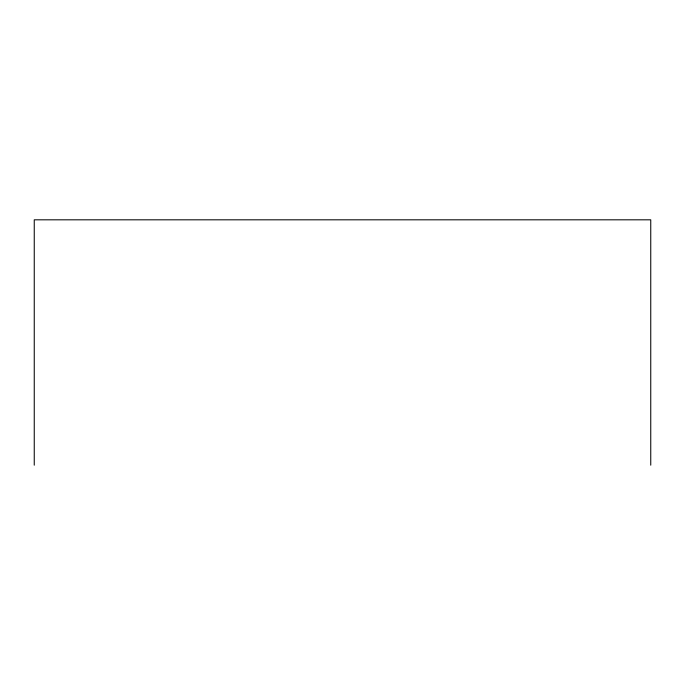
<?xml version="1.0" encoding="UTF-8"?>
<svg xmlns="http://www.w3.org/2000/svg" width="685" height="685" viewBox="0 0 685 685"><rect width="100%" height="100%" fill="white"/><g stroke="black" fill="none" stroke-linecap="round" stroke-linejoin="round"><path stroke-width="1.03" d="M650.75 465.183L650.75 219.817L34.25 219.817L34.25 465.183"/></g></svg>
